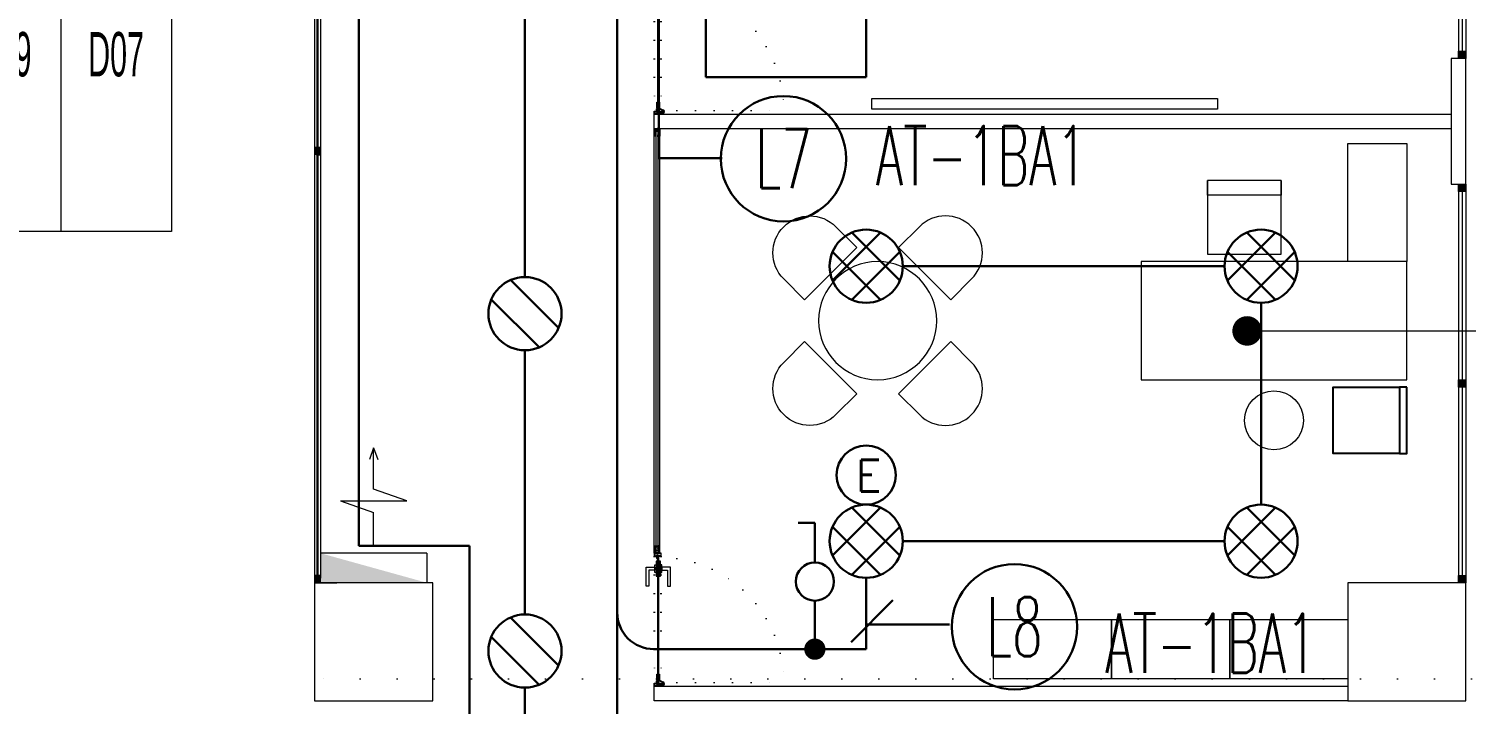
# Model space of a CAD drawing. Header units: metres. Extents: x -13316 to 152404, y -3899 to 30226.
# Drawn here: x 84986 to 85960, y 6003 to 6460 of the extents above; entities that cross this region are included whole.
import ezdxf
from ezdxf.enums import TextEntityAlignment as Align

# ---------------------------------------------------------------- set-up
doc = ezdxf.new("R2010")
doc.units = ezdxf.units.M
doc.header["$LTSCALE"] = 100
doc.header["$MEASUREMENT"] = 0
doc.header["$PDMODE"] = 1
doc.linetypes.add('DASHDOT', pattern=[1, 0.5, -0.25, 0, -0.25])
doc.linetypes.add('DOT2', pattern=[0.125, 0, -0.125])
doc.layers.get('0').update_dxf_attribs({"color": 9, "lineweight": 9})
for name, color, linetype, lineweight in [('0 @ 1', 9, 'Continuous', 9), ('01', 9, 'Continuous', 9), ('05', 9, 'Continuous', 9), ('06C', 9, 'Continuous', 9), ('06D', 9, 'Continuous', 9), ('07K', 9, 'Continuous', 9), ('10', 9, 'Continuous', 9), ('11', 9, 'Continuous', 9), ('15', 9, 'Continuous', 9), ('20', 9, 'DOT2', 9), ('21_mahal200', 9, 'Continuous', 9), ('32-ekipman', 9, 'Continuous', 9), ('E-2x18W GÖMME PL COMPACT FLUORESAN ARMATÜR', 7, 'Continuous', 30), ('E-2x26W GÖMME PL COMPACT FLUORESAN ARMATÜR', 7, 'Continuous', 30), ('E-ACİL AYDINLATMA KİTİ', 7, 'Continuous', 30), ('E-ANAHTAR', 7, 'Continuous', 30), ('E-KABLO', 7, 'Continuous', 30), ('E-LINYE', 7, 'Continuous', 30)]:
    doc.layers.add(name, color=color, linetype=linetype, lineweight=lineweight)
doc.styles.add('Arial', font='arial.ttf', dxfattribs={"height": 2.5})
doc.styles.add('E-YAZI', font='txttw.shx')
doc.styles.add('MuuM_TEXT-STANDART', font='ARIALN.TTF')
doc.dimstyles.new('MuuM_DIM200', dxfattribs={"dimscale": 20, "dimtxt": 2, "dimasz": 1, "dimexe": 1, "dimexo": 1, "dimgap": 1, "dimtad": 1, "dimdec": 1, "dimrnd": 0.5, "dimdsep": 46, "dimtxsty": 'MuuM_TEXT-STANDART', "dimblk": 'ARCHTICK', "dimcen": 0, "dimdle": 0.15, "dimclrd": 256, "dimclre": 256, "dimclrt": 256, "dimadec": 0, "dimazin": 0, "dimtfac": 5, "dimtdec": 1, "dimtix": 1, "dimtmove": 2, "dimatfit": 3, "dimldrblk": 'DOT', "dimfxl": 3, "dimfxlon": 1, "dimtolj": 1, "dimlwd": -1, "dimlwe": -1, "dimarcsym": 0})
pattern_1 = [(225, (-604.72494, -2171.82614), (-0.0883883476, 0.0883883476), []), (135, (-604.72494, -2171.82614), (0.0883883476, 0.0883883476), [])]

# ---------------------------------------------------------------- blocks, each defined once
blk = doc.blocks.new('100_2x18W GÖMME PL COMPACT FLUORESAN ARMATÜR')
at = {"layer": 'E-2x18W GÖMME PL COMPACT FLUORESAN ARMATÜR', "color": 7}
for p, q in [((-1.426, -0.605), (0.605, 1.426)), ((-0.605, -1.426), (1.426, 0.605))]:
    blk.add_line(p, q, dxfattribs=at)
at = {"layer": 'E-2x18W GÖMME PL COMPACT FLUORESAN ARMATÜR', "color": 4}
blk.add_circle((0, 0), 1.549, dxfattribs=at)
blk = doc.blocks.new('100_2x26W GÖMME PL COMPACT FLUORESAN ARMATÜR')
at = {"layer": 'E-2x26W GÖMME PL COMPACT FLUORESAN ARMATÜR', "color": 7}
for p, q in [((-1.426, -0.605), (0.605, 1.426)), ((-0.605, 1.426), (1.426, -0.605)), ((-1.426, 0.605), (0.605, -1.426)), ((-0.605, -1.426), (1.426, 0.605))]:
    blk.add_line(p, q, dxfattribs=at)
at = {"layer": 'E-2x26W GÖMME PL COMPACT FLUORESAN ARMATÜR', "color": 4}
blk.add_circle((0, 0), 1.549, dxfattribs=at)
blk = doc.blocks.new('100_ANAHTAR')
at = {"layer": 'E-ANAHTAR', "color": 4}
for p, q in [((0, 5.345), (-0.714, 5.345)), ((0, 3.673), (0, 5.345)), ((0, 2.053), (0, 0))]:
    blk.add_line(p, q, dxfattribs=at)
blk.add_circle((0, 2.863), 0.81, dxfattribs=at)
blk = doc.blocks.new('100_ACİL AYDINLATMA KİTİ')
at = {"layer": 'E-ACİL AYDINLATMA KİTİ', "color": 3}
blk.add_circle((0, 0), 1.251, dxfattribs=at)
at = {"layer": 'E-ACİL AYDINLATMA KİTİ', "color": 3, "style": 'E-YAZI'}
blk.add_text('E', height=1.34, dxfattribs=at).set_placement((-0.448, -0.694))
blk = doc.blocks.new('p-kolon_80x80')
blk.add_lwpolyline([(-40, -40), (40, -40), (40, 40), (-40, 40)], close=True)
blk = doc.blocks.new('1.Bod.Ara.Sitatik Elk')
at = {"layer": '01'}
for p in [(900, -2905), (1600, -2905)]:
    blk.add_blockref('p-kolon_80x80', p, dxfattribs=at)
blk = doc.blocks.new('_ArchTick')
at = {"color": 0, "linetype": 'ByBlock', "const_width": 0.15}
blk.add_lwpolyline([(-0.5, -0.5), (0.5, 0.5)], dxfattribs=at)
blk = doc.blocks.new('_Dot')
at = {"color": 0, "linetype": 'ByBlock', "lineweight": -2}
blk.add_line((-0.5, 0), (-1, 0), dxfattribs=at)
at = {"color": 0, "linetype": 'ByBlock', "const_width": 0.5}
blk.add_lwpolyline([(-0.25, 0, 1), (0.25, 0, 1)], format="xyb", close=True, dxfattribs=at)
blk = doc.blocks.new('0_roomno2')
blk.add_lwpolyline([(19.375, -10.5), (0, -10.5), (0, 0), (19.375, 0)], close=True)
for points in [[(0, -3), (19.375, -3)], [(8.125, -3), (8.125, -10.5)], [(11.875, -3), (11.875, -10.5)], [(15.625, -3), (15.625, -10.5)], [(0, -6.75), (8.125, -6.75)]]:
    blk.add_lwpolyline(points)
at = {"style": 'MuuM_TEXT-STANDART', "width": 0.6}
blk.add_text('H:', height=1.5, dxfattribs=at).set_placement((0.35, -8.608), align=Align.MIDDLE_LEFT)
at = {"style": 'Arial'}
blk.add_attdef('ODANO', (0, 1.17), '', height=2, dxfattribs=at)
blk.add_attdef('MEKANADI', text='', height=2, dxfattribs=at).set_placement((0.35, -3), align=Align.BOTTOM_LEFT)
at = {"style": 'MuuM_TEXT-STANDART', "width": 0.6}
for tag, p in [('YER01', (10, -4.5)), ('TAVAN01', (13.75, -4.5)), ('DUVAR01', (17.5, -4.5)), ('YER02', (10, -6.75)), ('TAVAN02', (13.75, -6.75)), ('DUVAR02', (17.5, -6.75)), ('YER03', (10, -9)), ('TAVAN03', (13.75, -9)), ('DUVAR03', (17.5, -9))]:
    blk.add_attdef(tag, text='', height=1.5, dxfattribs=at).set_placement(p, align=Align.MIDDLE_CENTER)
for tag, p in [('M2', (0.35, -4.875)), ('TEMIZTAVANYUKSEKLIGI', (1.8, -8.608))]:
    blk.add_attdef(tag, text='', height=1.5, dxfattribs=at).set_placement(p, align=Align.MIDDLE_LEFT)
blk = doc.blocks.new('YD-72-20')
at = {"linetype": 'Continuous'}
for p, q in [((0, 0.7139), (-0.0282, 0.6343)), ((0, 0.7139), (0.0282, 0.6343)), ((0, 0.4335), (0, 0.7139)), ((0.225, 0.3547), (0, 0.4335)), ((-0.225, 0.3547), (0.225, 0.3547)), ((-0.225, 0.3547), (0, 0.276)), ((0, 0.058), (0, 0.276)), ((0.36, 0), (-0.36, 0)), ((0.36, 0), (0.36, -0.2))]:
    blk.add_line(p, q, dxfattribs=at)
blk.add_solid([(0.36, -0.2), (-0.36, 0), (-0.36, -0.2)])
blk = doc.blocks.new('prf-10x10')
blk.add_lwpolyline([(-5, -5), (5, -5), (5, 5), (-5, 5)], close=True)
at = {"color": 255}
blk.add_solid([(-5, -5), (5, -5), (-5, 5), (5, 5)], dxfattribs=at)
at = {"layer": '10'}
blk.add_point((0, 0), dxfattribs=at)
blk = doc.blocks.new('p-dog-ser-270')
at = {"layer": '06D'}
for points in [[(-5, -5), (-5, -270)], [(0, -5), (0, -270)]]:
    blk.add_lwpolyline(points, dxfattribs=at)
at = {"layer": '15'}
blk.add_lwpolyline([(-2.5, -5), (-2.5, -270)], dxfattribs=at)
at = {"layer": '10', "xscale": -0.5, "yscale": 0.5, "rotation": 270}
for p in [(-2.5, -2.5), (-2.5, -135), (-2.5, -267.5)]:
    blk.add_blockref('prf-10x10', p, dxfattribs=at)
blk = doc.blocks.new('b1a yan.dol')
at = {"xscale": 100, "yscale": 100, "zscale": 100}
blk.add_blockref('YD-72-20', (84900, -13726.42), dxfattribs=at)
blk = doc.blocks.new('g-kapı kolu-p')
for points in [[(-5, 0.5), (5, 0.5), (5, 1.5), (-5, 1.5)], [(-2.65, 1.5), (2.65, 1.5), (2.65, 2.41), (-2.65, 2.41)], [(-5, -1.5), (5, -1.5), (5, -0.5), (-5, -0.5)], [(-2.65, -1.5), (2.65, -1.5), (2.65, -2.41), (-2.65, -2.41)]]:
    blk.add_lwpolyline(points, close=True)
for points in [[(11.85, 8.21), (-0.95, 8.21), (-0.95, 2.41), (0.95, 2.41), (0.95, 6.31), (11.85, 6.31), (11.85, 8.21)], [(11.85, -8.21), (-0.95, -8.21), (-0.95, -2.41), (0.95, -2.41), (0.95, -6.31), (11.85, -6.31), (11.85, -8.21)]]:
    blk.add_lwpolyline(points)
blk = doc.blocks.new('k-cambölme-kapı-p')
at = {"layer": '10'}
h = blk.add_hatch(dxfattribs=at)
h.set_pattern_fill('NET', color=256, angle=135, style=0)
h.set_pattern_definition([(135, (3753.7029, 560.85184), (-0.0883883476, -0.0883883476), []), (225, (3753.7029, 560.85184), (0.0883883476, -0.0883883476), [])])
h.paths.add_polyline_path([(2.08, -0.06), (2.08, 0.02), (2.07, 0.04), (2.05, 0.07), (2.01, 0.09), (1.98, 0.1), (1.97, 0.1), (1.97, -0.29), (1.94, -0.29), (1.94, -0.43), (1.88, -0.49), (1.67, -0.49), (1.82, -0.29), (1.73, -0.29), (1.53, -0.5), (1.44, -0.5), (1.62, -0.32), (1.62, -0.29), (1.51, -0.29), (1.34, -0.42), (1.32, -0.44), (1.3, -0.48), (1.29, -0.51), (1.26, -0.57), (1.26, -0.31), (1.32, -0.29), (1.23, -0.29), (1.23, -0.53), (1.23, -0.59), (1.24, -0.62), (1.26, -0.64), (3.47, -0.64), (3.47, -0.58), (3.38, -0.35), (3.38, -0.3), (3.42, -0.25), (3.42, -0.2), (3.38, -0.16), (2.73, -0.16), (2.74, -0.2), (2.91, -0.2, -1), (2.91, -0.25)])
h.paths.add_polyline_path([(2.05, -0.18), (2.05, -0.21), (2.08, -0.23), (2.11, -0.24), (2.15, -0.25), (2.95, -0.27), (2.92, -0.29), (2.55, -0.29), (2.54, -0.31), (2.52, -0.33), (2.5, -0.34), (2.48, -0.34), (2.46, -0.34), (2.44, -0.32), (2.42, -0.3), (2.08, -0.3), (1.99, -0.11), (1.99, -0.07), (2.05, -0.07)], flags=16)
h.paths.add_polyline_path([(2.41, -0.34), (2.51, -0.5), (2.08, -0.5), (2.08, -0.34)], flags=16)
h.paths.add_polyline_path([(2.55, -0.33), (2.89, -0.33), (2.94, -0.33), (3.28, -0.34, 0.166992), (3.34, -0.55), (2.72, -0.55), (2.55, -0.36)], flags=16)
h.paths.add_polyline_path([(3.02, -0.22), (3.02, -0.2), (3.33, -0.2, 0.10606), (3.29, -0.33), (3.01, -0.27)], flags=16)
h = blk.add_hatch(dxfattribs=at)
h.set_pattern_fill('NET', color=256, angle=135, style=0)
h.set_pattern_definition([(45, (474.94443, 2280.71206), (0.0883883476, -0.0883883476), []), (315, (474.94443, 2280.71206), (-0.0883883476, -0.0883883476), [])])
h.paths.add_polyline_path([(87.27, -0.16), (87.26, -0.2), (87.09, -0.2, 1), (87.09, -0.25), (87.92, -0.25), (87.92, -0.01), (87.93, 0.03), (87.96, 0.05), (88, 0.07), (88.03, 0.07), (88.03, -0.29), (88.06, -0.29), (88.06, -0.43), (88.12, -0.49), (88.33, -0.49), (88.18, -0.29), (88.27, -0.29), (88.47, -0.5), (88.56, -0.5), (88.38, -0.32), (88.38, -0.29), (88.49, -0.29), (88.66, -0.42), (88.68, -0.44), (88.7, -0.48), (88.71, -0.51), (88.74, -0.57), (88.74, -0.31), (88.68, -0.29), (88.77, -0.29), (88.77, -0.53), (88.77, -0.59), (88.76, -0.62), (88.74, -0.64), (86.53, -0.64), (86.53, -0.58), (86.62, -0.35), (86.62, -0.3), (86.58, -0.25), (86.58, -0.2), (86.62, -0.16)])
h.paths.add_polyline_path([(87.28, -0.55), (87.45, -0.36), (87.45, -0.33), (87.11, -0.33), (87.06, -0.33), (87.03, -0.31), (86.99, -0.27), (86.98, -0.22), (86.98, -0.2), (86.67, -0.2, -0.292264), (86.66, -0.55)], flags=16)
h.paths.add_polyline_path([(87.48, -0.51), (87.59, -0.51), (87.53, -0.43)], flags=16)
h.paths.add_polyline_path([(87.56, -0.4), (87.69, -0.5), (87.92, -0.5), (87.92, -0.34), (87.59, -0.34)], flags=16)
h.paths.add_polyline_path([(87.62, -0.53), (87.71, -0.62), (87.71, -0.53)], flags=16)
for points in [[(1.97, -0.29), (1.97, 2.13), (2.05, 2.13), (2.05, 2.28, 0.414214), (1.89, 2.44), (0.08, 2.44, 0.414214), (0, 2.36), (0, -2.36, 0.414214), (0.08, -2.44), (2.05, -2.44), (2.05, -2.25), (2.05, -2.23), (2.05, -2.23), (2.05, -2.23), (2.05, -2.23), (2.05, -2.23), (2.05, -0.89)], [(88.03, -0.29), (88.03, 2.13), (87.95, 2.13), (87.95, 2.28, -0.414214), (88.11, 2.44), (89.92, 2.44, -0.414214), (90, 2.36), (90, -2.36, -0.414214), (89.92, -2.44), (87.95, -2.44), (87.95, -2.25), (87.95, -2.23), (87.95, -2.23), (87.95, -2.23), (87.95, -2.23), (87.95, -2.23), (87.95, -0.89)], [(1.51, -0.29), (1.34, -0.42), (1.32, -0.44), (1.3, -0.48), (1.29, -0.51), (1.26, -0.57), (1.26, -0.31), (1.32, -0.29), (1.23, -0.29), (1.23, -0.53), (1.23, -0.59), (1.24, -0.62), (1.26, -0.64), (3.47, -0.64), (3.47, -0.58), (3.38, -0.35), (3.38, -0.3), (3.42, -0.25), (3.42, -0.2), (3.38, -0.16), (2.73, -0.16), (2.74, -0.2), (2.91, -0.2, -1), (2.91, -0.25, -1)], [(88.49, -0.29), (88.66, -0.42), (88.68, -0.44), (88.7, -0.48), (88.71, -0.51), (88.74, -0.57), (88.74, -0.31), (88.68, -0.29), (88.77, -0.29), (88.77, -0.53), (88.77, -0.59), (88.76, -0.62), (88.74, -0.64), (86.53, -0.64), (86.53, -0.58), (86.62, -0.35), (86.62, -0.3), (86.58, -0.25), (86.58, -0.2), (86.62, -0.16), (87.27, -0.16), (87.26, -0.2), (87.09, -0.2, 1), (87.09, -0.25, 1)], [(86.66, -0.55), (87.28, -0.55), (87.45, -0.36), (87.45, -0.33), (87.11, -0.33), (87.06, -0.33), (87.03, -0.31), (86.99, -0.27), (86.98, -0.22), (86.98, -0.2), (86.67, -0.2, 1)]]:
    blk.add_lwpolyline(points, format="xyb", dxfattribs=at)
for points in [[(1.82, 2.27), (0.16, 2.27), (0.16, 2.03), (0.38, 2.03), (0.38, 1.92), (0.22, 1.92), (0.22, 1.16), (0.35, 1.16), (0.35, -0.41), (0.22, -0.41), (0.22, -1.23), (0.36, -1.23), (0.36, -1.38), (0.16, -1.38), (0.16, -2.24), (1.82, -2.24), (1.82, -1.72), (1.62, -1.72), (1.62, -1.58), (1.82, -1.58), (1.82, -1.37), (1.61, -1.37), (1.61, -1.24), (1.74, -1.24), (1.74, -0.85), (1.06, -0.85), (1.06, -0.13), (1.5, -0.13), (1.5, 1.92), (1.57, 2.03), (1.82, 2.03), (1.82, 2.27)], [(0.69, 3.63), (0.69, 2.44)], [(0.69, 2.27), (0.69, -0.24), (1.06, -0.24)], [(1.06, 2.44), (1.06, 2.86)], [(1.06, -0.13), (1.06, 2.27)], [(1.5, 1.92), (1.06, 1.92)], [(1.17, 1.92), (1.17, -0.13)], [(2.91, -0.25), (2.08, -0.06), (2.08, 0.02), (2.07, 0.04), (2.05, 0.07), (2.01, 0.09), (1.98, 0.1), (1.97, 0.1)], [(3.84, 0.88), (2.63, 3.22)], [(4.07, 1.27), (2.67, 3.99)], [(8.14, 0.88), (8.14, 1.27), (4.07, 1.27)], [(5.3, 0.88), (5.3, -0.16)], [(5.5, 1.27), (5.77, 0.97), (5.77, 0.88)], [(5.59, 0.88), (5.59, -0.16)], [(6.76, 1.27), (6.49, 0.97), (6.49, 0.88)], [(6.67, 0.88), (6.67, -0.16)], [(6.96, 0.88), (6.96, -0.16)], [(87.09, -0.25), (87.92, -0.25), (87.92, -0.01), (87.93, 0.03), (87.96, 0.05), (88, 0.07), (88.03, 0.07)], [(88.18, 2.27), (89.84, 2.27), (89.84, 2.03), (89.62, 2.03), (89.62, 1.92), (89.78, 1.92), (89.78, 1.16), (89.65, 1.16), (89.65, -0.41), (89.78, -0.41), (89.78, -1.23), (89.64, -1.23), (89.64, -1.38), (89.84, -1.38), (89.84, -2.24), (88.18, -2.24), (88.18, -1.72), (88.38, -1.72), (88.38, -1.58), (88.18, -1.58), (88.18, -1.37), (88.39, -1.37), (88.39, -1.24), (88.26, -1.24), (88.26, -0.85), (88.94, -0.85), (88.94, -0.13), (88.5, -0.13), (88.5, 1.92), (88.43, 2.03), (88.18, 2.03), (88.18, 2.27)], [(2.05, -0.89), (3.59, -0.89), (3.59, -0.64), (1.23, -0.64), (1.23, -0.29), (1.97, -0.29)], [(1.62, -0.29), (1.62, -0.32), (1.44, -0.5), (1.53, -0.5), (1.73, -0.29)], [(1.82, -0.29), (1.67, -0.49), (1.88, -0.49), (1.94, -0.43), (1.94, -0.29)], [(3.34, -0.55), (2.72, -0.55), (2.55, -0.36), (2.55, -0.33), (2.89, -0.33), (2.94, -0.33)], [(3.28, -0.34), (3.28, -0.34), (2.94, -0.33)], [(3.01, -0.27), (3.02, -0.22), (3.02, -0.2), (3.33, -0.2)], [(3.01, -0.27), (3.29, -0.33), (3.29, -0.33)], [(4.06, -0.16), (4.06, -0.55), (8.14, -0.55)], [(8.14, -0.55), (8.14, -0.16)], [(87.95, -0.89), (86.41, -0.89), (86.41, -0.64), (88.77, -0.64), (88.77, -0.29), (88.03, -0.29)], [(87.59, -0.51), (87.53, -0.43), (87.48, -0.51), (87.59, -0.51)], [(88.18, -0.29), (88.33, -0.49), (88.12, -0.49), (88.06, -0.43), (88.06, -0.29)], [(88.38, -0.29), (88.38, -0.32), (88.56, -0.5), (88.47, -0.5), (88.27, -0.29)]]:
    blk.add_lwpolyline(points, dxfattribs=at)
at = {"layer": '10', "linetype": 'DASHDOT', "ltscale": 0.05}
for points in [[(3.22, 3.63), (0.2, 3.63)], [(1.71, 2.14), (1.71, 4.9)], [(6.13, 1.44), (6.13, -0.55)]]:
    blk.add_lwpolyline(points, dxfattribs=at)
at = {"layer": '10'}
for points in [[(1.99, -0.07), (2.05, -0.07), (2.05, -0.18), (2.05, -0.21), (2.08, -0.23), (2.11, -0.24), (2.15, -0.25), (2.95, -0.27), (2.92, -0.29), (2.55, -0.29), (2.54, -0.31), (2.52, -0.33), (2.5, -0.34), (2.48, -0.34), (2.46, -0.34), (2.44, -0.32), (2.42, -0.3), (2.08, -0.3), (1.99, -0.11)], [(2.08, -0.5), (2.08, -0.34), (2.41, -0.34), (2.51, -0.5), (2.51, -0.5)], [(87.92, -0.5), (87.92, -0.34), (87.59, -0.34), (87.56, -0.4), (87.69, -0.5)], [(87.62, -0.53), (87.71, -0.53), (87.71, -0.62)]]:
    blk.add_lwpolyline(points, close=True, dxfattribs=at)
blk.add_circle((1.71, 3.65), 1.02, dxfattribs=at)
for centre, start, end in [((3.6, -0.37), 176.14303, 214.06492), ((3.6, -0.37), 148.89788, 173.11441), ((86.4, -0.37), 325.93508, 31.10212)]:
    blk.add_arc(centre, 0.322, start, end, dxfattribs=at)
at = {"layer": '15', "linetype": 'DOT2'}
blk.add_lwpolyline([(2.48, 0.36), (2.48, 85.36)], dxfattribs=at)
at = {"layer": '15'}
blk.add_lwpolyline([(2.58, 0.88), (87.42, 0.88), (87.52, 0.78), (87.52, -0.05), (87.42, -0.16), (2.58, -0.16), (2.58, -0.16), (2.48, -0.05), (2.48, 0.78), (2.58, 0.88)], dxfattribs=at)
at = {"layer": '15', "linetype": 'DOT2'}
blk.add_arc((2.48, 0.36), 85.04, 0, 90, dxfattribs=at)
at = {"layer": '20'}
for p, q in [((87.95, 2.43), (2.05, 2.43)), ((87.95, 2.13), (2.05, 2.13)), ((87.95, -2.23), (2.05, -2.23)), ((87.95, -2.44), (2.05, -2.44))]:
    blk.add_line(p, q, dxfattribs=at)
at = {"layer": '06C', "xscale": -1}
blk.add_blockref('g-kapı kolu-p', (79.64, 0.38), dxfattribs=at)
blk = doc.blocks.new('p-strahle-alüminyumdoğramaprofili')
at = {"layer": '10'}
h = blk.add_hatch(dxfattribs=at)
h.set_pattern_fill('NET', color=256, angle=315, style=0)
h.set_pattern_definition(pattern_1)
h.paths.add_polyline_path([(-4.62, 2.65), (-4.68, 2.65), (-4.72, 2.75), (-4.72, 2.8), (-4.69, 2.8), (-4.69, 2.92), (-4.98, 2.92), (-4.98, 2.8), (-4.95, 2.8), (-4.99, 2.65), (-5.08, 2.66), (-5.25, 2.28), (-5.14, 2.28), (-5.14, 2.33), (-4.98, 2.52, 0.2599), (-4.9, 2.28), (-4.66, 2.28, 0.382682)])
h.paths.add_polyline_path([(-4.86, 2.52), (-4.67, 2.52, -2.16717)], flags=16)
h = blk.add_hatch(dxfattribs=at)
h.set_pattern_fill('NET', color=256, angle=315, style=0)
h.set_pattern_definition(pattern_1)
h.paths.add_polyline_path([(-4.62, 0.88), (-4.68, 0.88), (-4.72, 0.77), (-4.72, 0.73), (-4.69, 0.73), (-4.69, 0.6), (-4.98, 0.6), (-4.98, 0.73), (-4.95, 0.73), (-4.99, 0.88), (-5.08, 0.87), (-5.25, 1.24), (-5.14, 1.24), (-5.14, 1.2), (-4.98, 1.01, -0.2599), (-4.9, 1.24), (-4.66, 1.24, -0.382682)])
h.paths.add_polyline_path([(-4.86, 1), (-4.67, 1, 2.16717)], flags=16)
h = blk.add_hatch(dxfattribs=at)
h.set_pattern_fill('NET', color=256, angle=315, style=0)
h.set_pattern_definition([(225, (-608.45214, -2173.53612), (-0.0883883476, 0.0883883476), []), (135, (-608.45214, -2173.53612), (0.0883883476, 0.0883883476), [])])
h.paths.add_polyline_path([(-3.45, 2.28), (-3.45, 2.57), (-4.49, 2.57), (-4.49, 2.28)])
h = blk.add_hatch(dxfattribs=at)
h.set_pattern_fill('NET', color=256, angle=315, style=0)
h.set_pattern_definition([(225, (-608.45214, -2180.04526), (-0.0883883476, 0.0883883476), []), (135, (-608.45214, -2180.04526), (0.0883883476, 0.0883883476), [])])
h.paths.add_polyline_path([(-3.45, 0.93), (-3.45, 1.24), (-4.49, 1.24), (-4.49, 0.93)])
h = blk.add_hatch(dxfattribs=at)
h.set_pattern_fill('NET', color=256, angle=315, style=0)
h.set_pattern_definition([(225, (-629.50454, -2177.58922), (-0.0883883476, 0.0883883476), []), (135, (-629.50454, -2177.58922), (0.0883883476, 0.0883883476), [])])
h.paths.add_polyline_path([(0, 0.68), (0, 1.75), (-0.18, 1.75), (-0.18, 0.68)])
for points in [[(-5.08, 2.66), (-5.25, 2.28)], [(-5.09, 0.88), (-5.25, 1.24)], [(-4.98, 2.52), (-5.14, 2.33), (-5.14, 2.28)], [(-4.98, 1.01), (-5.14, 1.2), (-5.14, 1.24)], [(-4.92, 3.6), (-4.92, 3.16), (-4.61, 3.16), (-4.61, 2.87), (-4.52, 2.87), (-4.62, 2.65), (-4.68, 2.65), (-4.72, 2.75), (-4.72, 2.8), (-4.69, 2.8), (-4.69, 3.05), (-4.98, 3.05), (-4.98, 2.8), (-4.95, 2.8), (-4.99, 2.65), (-5.08, 2.66), (-5.07, 3.76), (-0.11, 3.76)], [(-4.69, 2.92), (-4.98, 2.92)], [(-4.71, 0.6), (-4.98, 0.6)], [(-2.83, 0.2), (-2.67, 0.2), (-2.67, -0.04), (-4.87, -0.04), (-4.87, 0.19), (-4.57, 0.19), (-4.57, 0.73), (-2.67, 0.73)], [(-4.52, 2.87), (-4.49, 2.87), (-4.49, 2.26)], [(-4.49, 0.93), (-4.49, 0.93), (-4.49, 1.26)], [(-3.45, 2.26), (-3.45, 2.57)], [(-3.45, 1.26), (-3.45, 0.93)], [(-2.08, 0.93), (-2.08, 2.57)], [(-0.18, 0.68), (0, 0.68), (0, 1.75)], [(-0.18, 1.75), (0, 1.75)]]:
    blk.add_lwpolyline(points, dxfattribs=at)
for points in [[(-0.18, 2.74), (-0.18, 2.21), (0, 2.21), (0, 2.08), (-0.18, 2.08), (-0.18, 0.43), (0, 0.43), (0, 0), (-0.12, 0), (-0.12, -0.24), (-5.09, -0.24), (-5.09, 0.88), (-4.98, 0.88), (-4.94, 0.7), (-4.99, 0.7), (-4.99, 0.33), (-4.71, 0.33), (-4.71, 0.88), (-4.56, 0.88), (-4.52, 0.93), (-1.28, 0.93), (-1.2, 1.22), (-0.9, 1.22), (-0.9, 0.62), (-0.58, 0.62), (-0.58, 2.74)], [(-2.03, 0.78), (-1.35, 0.78), (-1.35, 0.08), (-1.28, 0.04), (-1.28, -0.04), (-2.09, -0.04), (-2.09, 0.1), (-2.03, 0.15)]]:
    blk.add_lwpolyline(points, close=True, dxfattribs=at)
for points in [[(-0.57, 3.26), (-0.57, 3.62), (-4.89, 3.62), (-4.89, 3.65, 0.561743), (-4.97, 3.66, 0.595966), (-4.92, 3.6, -2.204878)], [(-4.67, 2.52), (-4.86, 2.52, 1)], [(-4.67, 1), (-4.86, 1, -1)], [(-4.61, 2.87), (-4.49, 3.45, -0.833203), (-4.18, 3.44, -0.447088)], [(-4.49, 2.57), (-1.23, 2.57, -0.414214), (-0.9, 2.25), (-0.9, 1.22)], [(-4.18, 3.44), (-4.18, 2.99, 0.414214), (-4.07, 2.89), (-0.82, 2.89), (-0.82, 3.62)], [(-2.67, 0.73), (-2.67, 0.32), (-2.83, 0.32, 1), (-2.83, 0.2, -1)], [(-0.11, 3.76), (-0.11, 3.62), (-0.45, 3.62), (-0.45, 3.14, -1), (-0.66, 3.14)], [(-0.66, 3.14, -0.305404), (-0.57, 3.26, -5.773092)]]:
    blk.add_lwpolyline(points, format="xyb", dxfattribs=at)
for centre, radius, start, end in [((-4.73, 2.47), 0.253, 168.66756, 234.12581), ((-4.73, 1.06), 0.253, 125.87419, 191.33244), ((-4.77, 2.44), 0.125, 139.54015, 40.45985), ((-4.77, 1.08), 0.125, 319.54015, 220.45985), ((-4.84, 2.48), 0.273, 305.97376, 36.42893), ((-4.84, 1.04), 0.273, 323.57107, 54.02624)]:
    blk.add_arc(centre, radius, start, end, dxfattribs=at)
blk = doc.blocks.new('*U736')
at = {"layer": '06D'}
for points in [[(4.95, 4), (282.62, 4)], [(4.95, 0), (282.61, 0)]]:
    blk.add_lwpolyline(points, dxfattribs=at)
at = {"layer": '15'}
for points in [[(1.96, 2.5), (285.61, 2.5)], [(285.61, 1.5), (1.96, 1.5)]]:
    blk.add_lwpolyline(points, dxfattribs=at)
at = {"layer": '0 @ 1', "linetype": 'Continuous', "xscale": -1}
blk.add_blockref('p-strahle-alüminyumdoğramaprofili', (-0.12, 0.24), dxfattribs=at)
at = {"layer": '0 @ 1', "linetype": 'Continuous'}
blk.add_blockref('p-strahle-alüminyumdoğramaprofili', (287.69, 0.24), dxfattribs=at)
blk = doc.blocks.new('m-vw-sandalye-02')
at = {"lineweight": -3, "ltscale": 0.5}
for points in [[(-22.5, 0), (-22.5, -5), (22.5, -5), (22.5, 0)], [(-22.5, -5), (22.5, -5), (22.5, -50), (-22.5, -50)]]:
    blk.add_lwpolyline(points, close=True, dxfattribs=at)
blk = doc.blocks.new('p-sandalye-03')
for points in [[(-5, -25.14), (-5, 24.86), (-55, 24.86), (-55, -25.14), (-5, -25.14)], [(-55, 24.86), (-45, 24.86), (-45, -25.14), (-55, -25.14)]]:
    blk.add_lwpolyline(points)
blk.add_point((0, -0.14))
blk = doc.blocks.new('p-ofis modülü-02-s')
blk.add_lwpolyline([(-182, -2), (-102, -2), (-102, -182), (-182, -182)], close=True)
blk.add_lwpolyline([(-102, -2), (-102, -42), (-22, -42), (-22, -2), (-102, -2)])
at = {"xscale": -0.9999999999999998, "rotation": 359.9999999981877}
blk.add_blockref('p-sandalye-03', (-102, -112), dxfattribs=at)
blk = doc.blocks.new('p-sehpa')
at = {"layer": '05'}
blk.add_circle((0, 0), 20, dxfattribs=at)
blk = doc.blocks.new('p-sandalye-01')
blk.add_lwpolyline([(-5, -25), (-5, -25), (-25, -25, -1), (-25, 25), (-5, 25), (-5, 25)], format="xyb", close=True)
blk.add_point((0, 0.11))
blk = doc.blocks.new('gr-p-birim eleman yuv')
blk.add_circle((0, 0), 0.5)
blk = doc.blocks.new('p-masa-yuvarlak-4lü')
at = {"rotation": 270}
blk.add_blockref('p-sandalye-01', (0, 40), dxfattribs=at)
at = {"xscale": 80, "yscale": 80, "zscale": 80}
blk.add_blockref('gr-p-birim eleman yuv', (0, 0), dxfattribs=at)
blk.add_blockref('p-sandalye-01', (-40, 0))
at = {"xscale": -1}
blk.add_blockref('p-sandalye-01', (40, 0), dxfattribs=at)
at = {"xscale": -1, "rotation": 270}
blk.add_blockref('p-sandalye-01', (0, -40), dxfattribs=at)
blk = doc.blocks.new('gr-p-birim')
blk.add_lwpolyline([(-0.5, -0.5), (0.5, -0.5), (0.5, 0.5), (-0.5, 0.5)], close=True)
blk = doc.blocks.new('1.Bod.Ara.Mimari Elk')
blk.add_line((860, -2865), (875, -2865))
blk.add_lwpolyline([(1237.48, -2536.9), (1471.83, -2536.9), (1471.83, -2544.27), (1237.48, -2544.27)], close=True)
at = {"layer": '06D'}
for points in [[(860, -2244.96), (860, -2862.01)], [(864, -2244.96), (864, -2862)]]:
    blk.add_lwpolyline(points, dxfattribs=at)
at = {"layer": '11'}
for points in [[(1630, -2595), (1640, -2595), (1640, -2510), (1630, -2510)], [(1630, -2557.5), (1090, -2557.5), (1090, -2547.5), (1630, -2547.5)], [(1090, -2935), (1560, -2935), (1560, -2945), (1090, -2945)]]:
    blk.add_lwpolyline(points, close=True, dxfattribs=at)
at = {"layer": '15'}
for points in [[(861.5, -2241.97), (861.5, -2865)], [(862.5, -2865), (862.5, -2241.97)]]:
    blk.add_lwpolyline(points, dxfattribs=at)
at = {"layer": '20', "ltscale": 2}
blk.add_line((1920, -2930), (860, -2930), dxfattribs=at)
for p in [(1640, -2240), (1640, -2595)]:
    blk.add_blockref('p-dog-ser-270', p)
at = {"linetype": 'Continuous', "rotation": 90.00000000000001}
blk.add_blockref('*U736', (1094, -2845.07), dxfattribs=at)
at = {"layer": '0 @ 1', "linetype": 'Continuous', "extrusion": (0, 0, -1), "zscale": -1, "rotation": 270}
blk.add_blockref('p-strahle-alüminyumdoğramaprofili', (-863.76, -2575.21), dxfattribs=at)
at = {"layer": '0 @ 1', "linetype": 'Continuous', "xscale": -1, "rotation": 90}
blk.add_blockref('p-strahle-alüminyumdoğramaprofili', (863.76, -2865.11), dxfattribs=at)
at = {"layer": '05', "color": 1, "xscale": -1, "rotation": 315}
blk.add_blockref('p-masa-yuvarlak-4lü', (1241.46, -2687.5), dxfattribs=at)
at = {"layer": '05', "extrusion": (0, 0, -1), "zscale": -1, "rotation": 90.00000000000001}
blk.add_blockref('p-ofis modülü-02-s', (-1602, -2545.5), dxfattribs=at)
at = {"layer": '05', "rotation": 180}
blk.add_blockref('p-sehpa', (1510, -2755), dxfattribs=at)
at = {"layer": '05', "extrusion": (0, 0, -1), "xscale": -1, "zscale": -1, "rotation": 90}
blk.add_blockref('m-vw-sandalye-02', (-1600, -2755), dxfattribs=at)
at = {"layer": '05', "xscale": -40, "yscale": 80, "rotation": 90}
for p in [(1360, -2910), (1440, -2910), (1520, -2910)]:
    blk.add_blockref('gr-p-birim', p, dxfattribs=at)
at = {"layer": '07K', "xscale": -1, "rotation": 270}
for p in [(1092.44, -2547.58), (1092.44, -2935.08)]:
    blk.add_blockref('k-cambölme-kapı-p', p, dxfattribs=at)
at = {"layer": '21_mahal200'}
ref = blk.add_blockref('0_roomno2', (375.48, -2416.99), dxfattribs=dict(at, xscale=20, yscale=20, zscale=20))
ref.add_attrib('ODANO', 'B1A-41', (375.48, -2408.35), dxfattribs={"layer": '0', "height": 40, "style": 'Arial'})
ref.add_attrib('MEKANADI', 'Y.G.H.', dxfattribs={"layer": '0', "height": 40, "style": 'Arial'}).set_placement((382.48, -2476.99), align=Align.BOTTOM_LEFT)
ref.add_attrib('M2', '#### m2', dxfattribs={"layer": '0', "height": 30, "style": 'MuuM_TEXT-STANDART', "width": 0.6}).set_placement((382.48, -2514.49), align=Align.MIDDLE_LEFT)
ref.add_attrib('TEMIZTAVANYUKSEKLIGI', '3.40 M', dxfattribs={"layer": '0', "height": 30, "style": 'MuuM_TEXT-STANDART', "width": 0.6}).set_placement((411.48, -2589.15), align=Align.MIDDLE_LEFT)
ref.add_attrib('YER01', 'Y14', dxfattribs={"layer": '0', "height": 30, "style": 'MuuM_TEXT-STANDART', "width": 0.6}).set_placement((575.48, -2506.99), align=Align.MIDDLE_CENTER)
ref.add_attrib('TAVAN01', 'T09', dxfattribs={"layer": '0', "height": 30, "style": 'MuuM_TEXT-STANDART', "width": 0.6}).set_placement((650.48, -2506.99), align=Align.MIDDLE_CENTER)
ref.add_attrib('DUVAR01', 'D07', dxfattribs={"layer": '0', "height": 30, "style": 'MuuM_TEXT-STANDART', "width": 0.6}).set_placement((725.48, -2506.99), align=Align.MIDDLE_CENTER)
at = {"layer": '32-ekipman', "xscale": 100, "yscale": 100, "zscale": 100}
blk.add_blockref('YD-72-20', (900, -2845), dxfattribs=at)
at = {"layer": '32-ekipman'}
blk.add_blockref('b1a yan.dol', (-84000, 10881.42), dxfattribs=at)
at = {"layer": '21_mahal200'}
blk.add_leader([(1491.79, -2694.43), (1792.51, -2694.43)], dimstyle='MuuM_DIM200', override={"dimasz": 1, "dimfxl": 10}, dxfattribs=at)

msp = doc.modelspace()

# ---------------------------------------------------------------- linework, layer by layer
at = {"layer": '20'}
for p in [(85519.89, 6457.98), (85519.89, 6377.98)]:
    msp.add_point(p, dxfattribs=at)
at = {"layer": 'E-KABLO', "color": 6}
for p, q in [((85445, 6427.5), (85445, 6960.31)), ((85210, 6685), (85210, 6110)), ((85553.71, 6489.28), (85553.71, 6427.5)), ((85322.5, 6471.04), (85322.5, 6292.05)), ((85445, 6427.5), (85553.71, 6427.5)), ((85796.46, 6299.38), (85578.49, 6299.38)), ((85821.24, 6137.91), (85821.24, 6274.59)), ((85322.5, 6242.49), (85322.5, 6063.51)), ((85285, 6110), (85210, 6110)), ((85285, 5895), (85285, 6110)), ((85578.49, 6113.13), (85796.46, 6113.13)), ((85553.71, 6088.34), (85553.71, 6040)), ((85518.93, 6040), (85410, 6040)), ((85518.93, 6040), (85553.71, 6040)), ((85322.5, 5834.96), (85322.5, 6013.95))]:
    msp.add_line(p, q, dxfattribs=at)
at = {"layer": 'E-KABLO', "color": 5}
for p, q in [((85385, 6763.99), (85385, 6452.5)), ((85385, 6452.5), (85385, 6065)), ((85385, 6065), (85385, 5615))]:
    msp.add_line(p, q, dxfattribs=at)
at = {"layer": 'E-KABLO', "color": 4, "linetype": 'Continuous', "const_width": 7.2}
msp.add_lwpolyline([(85522.53, 6040, 1), (85515.33, 6040, 1)], format="xyb", close=True, dxfattribs=at)
at = {"layer": 'E-KABLO', "color": 6}
msp.add_arc((85410, 6065), 25, 180, 270, dxfattribs=at)
at = {"layer": 'E-LINYE', "color": 7, "linetype": 'Continuous'}
for p, q in [((85413.2, 6372.53), (85413.2, 6524.39)), ((85456.2, 6372.53), (85413.2, 6372.53)), ((85571.74, 6073.12), (85543.46, 6044.84)), ((85610.05, 6056.64), (85553.69, 6056.64))]:
    msp.add_line(p, q, dxfattribs=at)
for centre in [(85497.66, 6372.22), (85654.15, 6055.21)]:
    msp.add_circle(centre, 42.44, dxfattribs=at)

# ---------------------------------------------------------------- block references
for name in ['1.Bod.Ara.Mimari Elk', '1.Bod.Ara.Sitatik Elk']:
    msp.add_blockref(name, (84320, 8950))
at = {"layer": 'E-2x18W GÖMME PL COMPACT FLUORESAN ARMATÜR', "xscale": -16, "yscale": 16, "zscale": 16}
for p in [(85322.5, 6267.27), (85322.5, 6038.73)]:
    msp.add_blockref('100_2x18W GÖMME PL COMPACT FLUORESAN ARMATÜR', p, dxfattribs=at)
at = {"layer": 'E-2x26W GÖMME PL COMPACT FLUORESAN ARMATÜR', "xscale": -16, "yscale": 16, "zscale": 16}
for p in [(85553.71, 6299.38), (85821.24, 6299.38), (85553.71, 6113.13), (85821.24, 6113.13)]:
    msp.add_blockref('100_2x26W GÖMME PL COMPACT FLUORESAN ARMATÜR', p, dxfattribs=at)
at = {"layer": 'E-ACİL AYDINLATMA KİTİ', "xscale": 16, "yscale": 16, "zscale": 16}
msp.add_blockref('100_ACİL AYDINLATMA KİTİ', (85553.71, 6157.92), dxfattribs=at)
at = {"layer": 'E-ANAHTAR', "xscale": 16, "yscale": 16, "zscale": 16}
msp.add_blockref('100_ANAHTAR', (85518.93, 6040), dxfattribs=at)

# ---------------------------------------------------------------- texts
at = {"layer": 'E-LINYE', "color": 3, "linetype": 'Continuous', "style": 'E-YAZI', "width": 0.6}
for s, p in [('L7', (85497.66, 6372.22)), ('AT-1BA1', (85631.73, 6374.3)), ('L8', (85654.15, 6055.21)), ('AT-1BA1', (85787.24, 6044.06))]:
    msp.add_text(s, height=40, dxfattribs=at).set_placement(p, align=Align.MIDDLE_CENTER)

doc.saveas('drawing.dxf')
